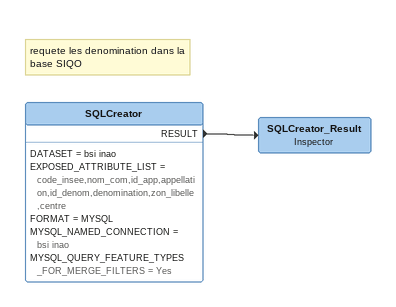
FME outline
Note: requete les denomination dans la base SIQO
SQLCreator
    DATASET = bsi inao
    EXPOSED_ATTRIBUTE_LIST = code_insee,nom_com,id_app,appellation,id_denom,denomination,zon_libelle,centre
    FORMAT = MYSQL
    MYSQL_NAMED_CONNECTION = bsi inao
    MYSQL_QUERY_FEATURE_TYPES_FOR_MERGE_FILTERS = Yes
    RESULT -> SQLCreator_Result
SQLCreator_Result: Inspector
